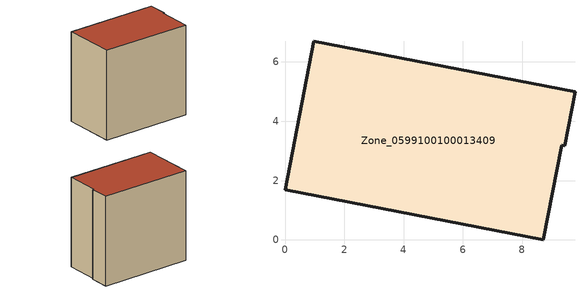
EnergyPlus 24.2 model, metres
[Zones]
Zone_0599100100013409
 floor ground (C_G): 0.97,6.7 9.78,4.99 9.43,3.17 9.33,3.19 8.71,0 0,1.68 z0
 wall outside (C_F): 9.78,4.99 0.97,6.7 0,1.68 8.71,0 9.33,3.19 9.43,3.17 9.78,4.99 z0:8.69
 roof outside (C_R): 0.97,6.7 0,1.68 8.71,0 9.33,3.19 9.43,3.17 9.78,4.99 z8.69
[BUILDING]
Pand.0599100100013409: North Axis=0; Terrain=City; Loads Convergence Tolerance Value=0.04; Temperature Convergence Tolerance Value=0.4; Solar Distribution=FullExterior; Maximum Number of Warmup Days=25; Minimum Number of Warmup Days=1
[Site:Location]
Rotterdam.The.Hague.AP_ZH_NLD Design_Conditions: Latitude=51.96; Longitude=4.45; Time Zone=1; Elevation=-4.5
[SITE:GROUNDTEMPERATURE:BUILDINGSURFACE]
18, 18, 18, 18, 18, 18, 18, 18, 18, 18, 18, 18
[MATERIAL] Thermal Absorptance=0.9; Solar Absorptance=0.7; Visible Absorptance=0.7
Name | Roughness | Thickness | Conductivity | Density | Specific Heat
G.TI.2015-2018 | MediumSmooth | 0.15 | 0.0428571 | 540 | 1210
F.TI.2015-2018 | Rough | 0.3 | 0.0666667 | 1920 | 840
R.TI.2015-2018 | MediumRough | 0.2 | 0.0333333 | 1500 | 1000
[CONSTRUCTION]
C_G: G.TI.2015-2018
C_F: F.TI.2015-2018
C_R: R.TI.2015-2018
[ZONE]
Zone_0599100100013409: Type=1; Multiplier=1; Ceiling Height=Autocalculate; Volume=Autocalculate; Floor Area=autocalculate; Part of Total Floor Area=Yes
[ZONEINFILTRATION:DESIGNFLOWRATE]
Infil_Zone_0599100100013409: Zone or ZoneList or Space or SpaceList=Zone_0599100100013409; Schedule=AlwaysOn; Design Flow Rate Calculation Method=Flow/Area; Flow Rate per Floor Area=0.0015; Constant Term Coefficient=1; Temperature Term Coefficient=0; Velocity Term Coefficient=0; Velocity Squared Term Coefficient=0
[HVACTEMPLATE:ZONE:IDEALLOADSAIRSYSTEM]
Zone_0599100100013409: Maximum Heating Supply Air Temperature=50; Minimum Cooling Supply Air Temperature=13; Maximum Heating Supply Air Humidity Ratio=0.0156; Minimum Cooling Supply Air Humidity Ratio=0.0077; Heating Limit=NoLimit; Cooling Limit=NoLimit; Dehumidification Control Type=ConstantSensibleHeatRatio; Cooling Sensible Heat Ratio=0.7; Dehumidification Setpoint=60; Humidification Control Type=None; Humidification Setpoint=30; Outdoor Air Method=None; Outdoor Air Flow Rate per Person=0.00944; Outdoor Air Flow Rate per Zone Floor Area=0; Outdoor Air Flow Rate per Zone=0; Demand Controlled Ventilation Type=None; Outdoor Air Economizer Type=NoEconomizer; Heat Recovery Type=None; Sensible Heat Recovery Effectiveness=0.7; Latent Heat Recovery Effectiveness=0.65
[ZONECONTROL:THERMOSTAT]
ThermostatControl_Zone_0599100100013409: Zone or ZoneList=Zone_0599100100013409; Control Type Schedule=DualSetpointControlType; Control 1=Thermostat_Zone_0599100100013409; Temperature Difference Between Cutout And Setpoint=0
[THERMOSTATSETPOINT:DUALSETPOINT]
Thermostat_Zone_0599100100013409: Heating Setpoint Temperature Schedule=HeatingSetpoint_Zone_0599100100013409; Cooling Setpoint Temperature Schedule=CoolingSetpoint_Zone_0599100100013409
[SCHEDULE:COMPACT]
HeatingSetpoint_Zone_0599100100013409: Through: 12/31, For: AllDays, Until: 24:00, 21
CoolingSetpoint_Zone_0599100100013409: Through: 12/31, For: AllDays, Until: 24:00, 24
DualSetpointControlType: Through: 12/31, For: AllDays, Until: 24:00, 4
AlwaysOn: Through: 12/31, For: AllDays, Until: 24:00, 1
